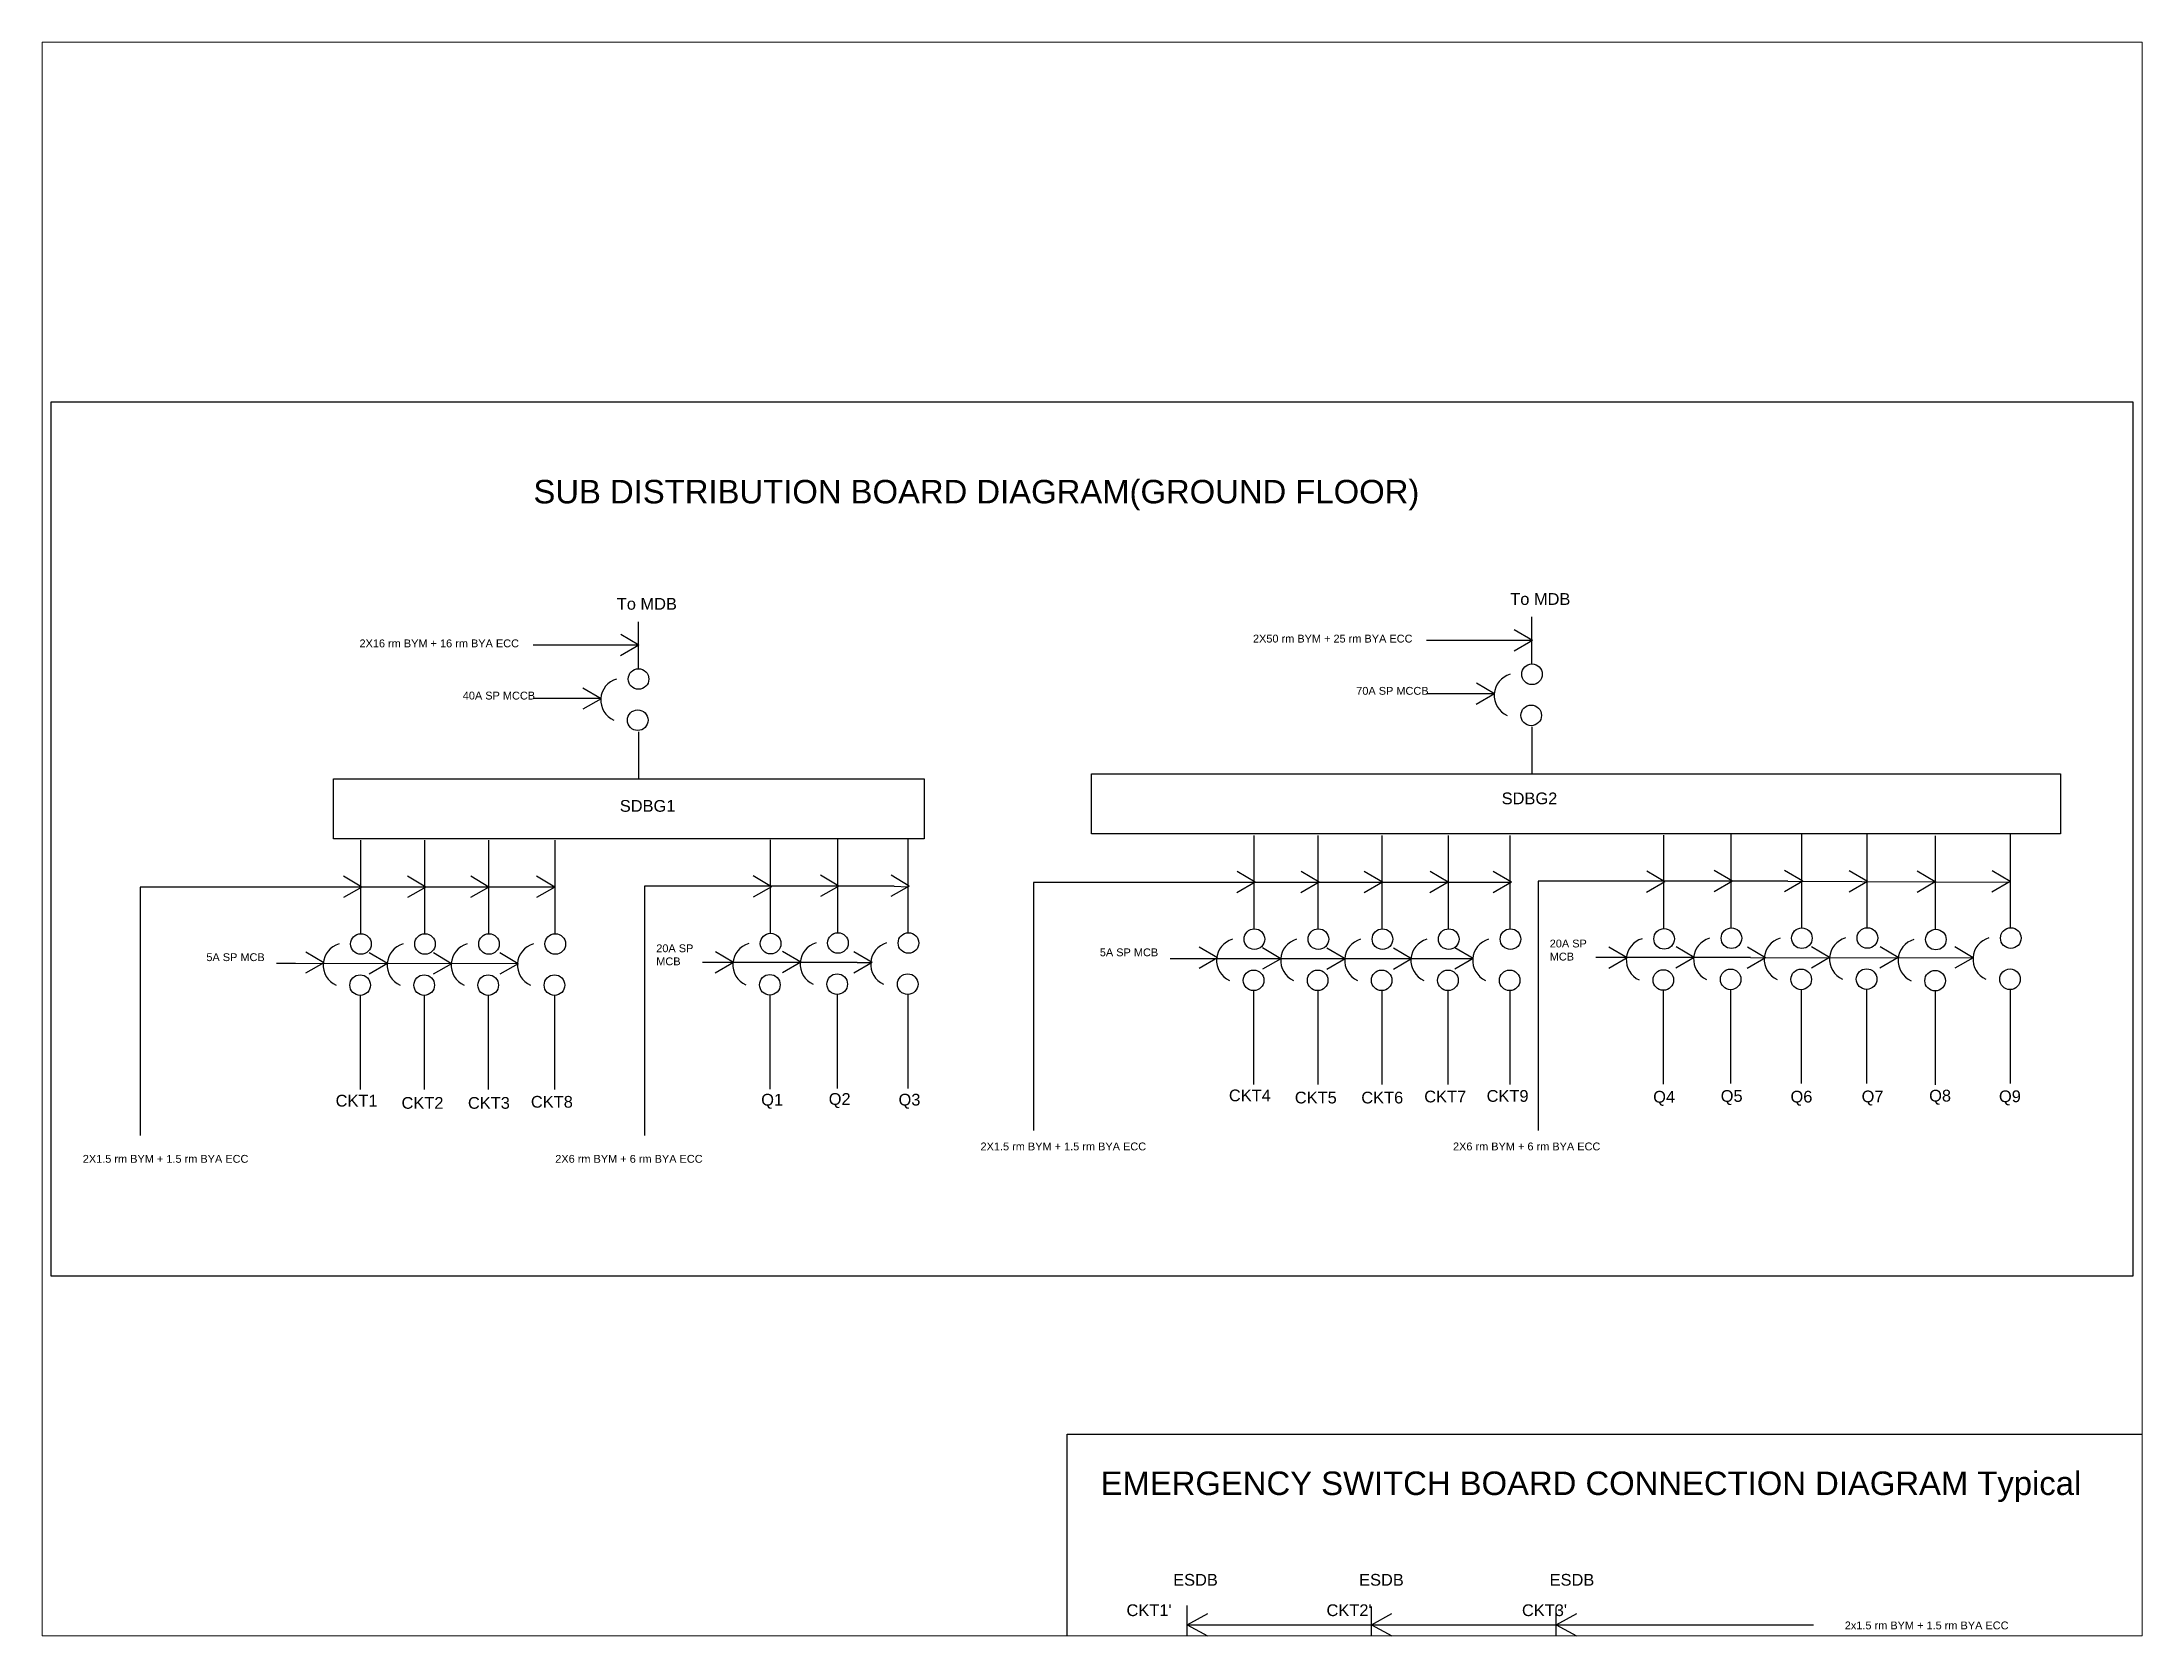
# Paper-space layout 'Layout1' of a CAD drawing. Header units: millimetres. Extents: x 26 to 231, y 20 to 176.
# The model-space entities are those that its viewports show. They can reach past a viewport. Long polylines and large blocks are cut down to what shows.
import ezdxf

# ---------------------------------------------------------------- set-up
doc = ezdxf.new("R2010")
doc.units = ezdxf.units.MM
doc.layers.add('switch board', color=7, linetype='Continuous')
doc.styles.get("Standard").update_dxf_attribs({"font": 'arial.ttf'})

# ---------------------------------------------------------------- blocks, each defined once
blk = doc.blocks.new('arrow2')
at = {"layer": 'switch board'}
for q in [(9291.8, -523.8), (9291.9, -491.2)]:
    blk.add_line((9319.8, -507.6), q, dxfattribs=at)

msp = doc.modelspace()

# ---------------------------------------------------------------- linework, layer by layer
msp.add_lwpolyline([(2089.6, 2068.3), (5280.6, 2068.3), (5280.6, 728.3), (2089.6, 728.3)], close=True)
at = {"layer": 'switch board'}
for p, q in [((4359.5, 1666.6), (4359.5, 1738.6)), ((2990.6, 1695.1), (2962.7, 1711.6)), ((2990, 1659.2), (2990, 1731.2)), ((4360.1, 1702.5), (4332.2, 1718.9)), ((2990, 1695.2), (2828.5, 1695.2)), ((2990.6, 1695.1), (2962.6, 1679)), ((4359.5, 1702.6), (4198, 1702.6)), ((4360.1, 1702.5), (4332.1, 1686.3)), ((2932.2, 1613.4), (2828.5, 1613.4)), ((2932.7, 1613.1), (2904.6, 1597)), ((2932.7, 1613.1), (2904.8, 1629.6)), ((4301.7, 1620.8), (4198, 1620.8)), ((4302.2, 1620.5), (4274.1, 1604.3)), ((4302.2, 1620.5), (4274.3, 1636.9)), ((2990.5, 1490.7), (2990.5, 1562.7)), ((4360, 1498), (4360, 1570)), ((2563.7, 1396.5), (2563.7, 1252.5)), ((2661.8, 1396.5), (2661.8, 1252.5)), ((2760, 1396.5), (2760, 1252.5)), ((2861.6, 1396.5), (2861.6, 1252.5)), ((3191.6, 1397), (3191.6, 1253)), ((3294.9, 1398), (3294.9, 1254)), ((3402.9, 1398), (3402.9, 1254)), ((3933.2, 1403.8), (3933.2, 1259.8)), ((4031.3, 1403.8), (4031.3, 1259.8)), ((4129.4, 1403.8), (4129.4, 1259.8)), ((4231.1, 1403.8), (4231.1, 1259.8)), ((4325.7, 1403.8), (4325.7, 1259.8)), ((4561.1, 1404.3), (4561.1, 1260.3)), ((4664.4, 1405.3), (4664.4, 1261.3)), ((4772.4, 1405.3), (4772.4, 1261.3)), ((4872.8, 1405.6), (4872.8, 1261.6)), ((4977.7, 1403.3), (4977.7, 1259.3)), ((5092.6, 1405.5), (5092.6, 1261.5)), ((2862, 1324.5), (2226, 1324.5)), ((2226, 1324.5), (2226, 944.2)), ((2565.9, 1324.7), (2537.8, 1308.5)), ((2565.9, 1324.7), (2537.9, 1341.1)), ((2664, 1324.7), (2635.9, 1308.5)), ((2664, 1324.7), (2636.1, 1341.1)), ((2760.7, 1324.7), (2732.7, 1308.5)), ((2760.7, 1324.7), (2732.8, 1341.1)), ((2861.6, 1324.7), (2833.6, 1308.5)), ((2861.6, 1324.7), (2833.7, 1341.1)), ((3382, 1326.2), (2999.4, 1326.2)), ((2999.4, 1326.2), (2999.4, 944.2)), ((3193.8, 1325.2), (3165.7, 1309)), ((3193.8, 1325.2), (3165.9, 1341.6)), ((3297.1, 1326.1), (3269, 1310)), ((3297.1, 1326.1), (3269.1, 1342.6)), ((3405.1, 1326.1), (3377, 1310)), ((3405.1, 1326.1), (3377.2, 1342.6)), ((3382, 1326.2), (3402.9, 1324.9)), ((4325.7, 1331.8), (3595.5, 1331.8)), ((3595.5, 1331.8), (3595.5, 951.6)), ((3935.4, 1332), (3907.3, 1315.8)), ((3935.4, 1332), (3907.4, 1348.4)), ((4033.5, 1332), (4005.4, 1315.8)), ((4033.5, 1332), (4005.5, 1348.4)), ((4130.2, 1332), (4102.2, 1315.8)), ((4130.2, 1332), (4102.3, 1348.4)), ((4231.1, 1332), (4203.1, 1315.8)), ((4231.1, 1332), (4203.2, 1348.4)), ((4327.9, 1332), (4299.8, 1315.8)), ((4327.9, 1332), (4299.9, 1348.4)), ((4751.5, 1333.6), (4368.9, 1333.6)), ((4368.9, 1333.6), (4368.9, 951.6)), ((4563.3, 1332.5), (4535.2, 1316.4)), ((4563.3, 1332.5), (4535.4, 1348.9)), ((4666.6, 1333.5), (4638.5, 1317.3)), ((4666.6, 1333.5), (4638.6, 1349.9)), ((4751.5, 1333.6), (5092.6, 1332.2)), ((2507.8, 1208.7), (2479.9, 1225.1)), ((2605.1, 1207.5), (2577.1, 1223.9)), ((2703.6, 1207.2), (2675.6, 1223.6)), ((2805.5, 1207.2), (2777.6, 1223.6)), ((3135.8, 1208.8), (3107.8, 1225.2)), ((3238.7, 1209.5), (3210.8, 1225.9)), ((3348.1, 1208.9), (3320.1, 1225.3)), ((3877.3, 1216), (3849.4, 1232.4)), ((3974.5, 1214.8), (3946.6, 1231.3)), ((4073.1, 1214.5), (4045.1, 1230.9)), ((4175, 1214.5), (4147.1, 1230.9)), ((4269.1, 1215), (4241.2, 1231.4)), ((4505.3, 1216.2), (4477.3, 1232.6)), ((4608.2, 1216.8), (4580.3, 1233.2)), ((4717.6, 1216.2), (4689.6, 1232.6)), ((2464.2, 1207.5), (2435.3, 1207.5)), ((2805.5, 1207.2), (2464.2, 1207.5)), ((2507.8, 1208.7), (2479.7, 1192.5)), ((2605.1, 1207.5), (2577, 1191.3)), ((2703.6, 1207.2), (2675.5, 1191)), ((2805.5, 1207.2), (2777.5, 1191)), ((3117.1, 1209.2), (3087.9, 1209.2)), ((3135.8, 1208.8), (3107.7, 1192.6)), ((3325, 1209.2), (3117.1, 1209.2)), ((3238.7, 1209.5), (3210.7, 1193.3)), ((3348.1, 1208.9), (3320, 1192.7)), ((3325, 1209.2), (3345.9, 1209)), ((3833.7, 1214.8), (3804.8, 1214.8)), ((4268.7, 1214.8), (3833.7, 1214.8)), ((3877.3, 1216), (3849.2, 1199.9)), ((3974.5, 1214.8), (3946.5, 1198.7)), ((4073.1, 1214.5), (4045, 1198.3)), ((4175, 1214.5), (4147, 1198.3)), ((4269.1, 1215), (4241, 1198.8)), ((4486.6, 1216.6), (4457.4, 1216.6)), ((4505.3, 1216.2), (4477.2, 1200)), ((4694.5, 1216.6), (4486.6, 1216.6)), ((4608.2, 1216.8), (4580.2, 1200.6)), ((4717.6, 1216.2), (4689.5, 1200.1)), ((4694.5, 1216.6), (5035.5, 1216.3)), ((3191.3, 1159.1), (3191.3, 1015.1)), ((3294.5, 1160), (3294.5, 1016)), ((3402.6, 1160), (3402.6, 1016)), ((3932.8, 1165.9), (3932.8, 1021.9)), ((4031, 1165.9), (4031, 1021.9)), ((4129.1, 1165.9), (4129.1, 1021.9)), ((4230.7, 1165.9), (4230.7, 1021.9)), ((4325.3, 1165.9), (4325.3, 1021.9)), ((4560.8, 1166.4), (4560.8, 1022.4)), ((4664, 1167.4), (4664, 1023.4)), ((4772.1, 1167.4), (4772.1, 1023.4)), ((4872.4, 1167.7), (4872.4, 1023.7)), ((4977.4, 1165.4), (4977.4, 1021.4)), ((5092.2, 1167.6), (5092.2, 1023.6)), ((2563.3, 1158.6), (2563.3, 1014.6)), ((2661.5, 1158.6), (2661.5, 1014.6)), ((2759.6, 1158.6), (2759.6, 1014.6)), ((2861.2, 1158.6), (2861.2, 1014.6)), ((3831.1, 104), (3831.1, 224)), ((3831.1, 194.1), (3862.4, 211.8)), ((3831.1, 194.1), (3862.6, 176.8)), ((3831.1, 194.1), (4791.1, 194.1)), ((4113.5, 102.4), (4113.5, 222.4)), ((4113.5, 194.1), (4144.9, 211.8)), ((4113.5, 194.1), (4145.1, 176.8)), ((4396.8, 100.9), (4396.8, 220.9)), ((4396.8, 194.1), (4428.1, 211.8)), ((4396.8, 194.1), (4428.3, 176.8))]:
    msp.add_line(p, q, dxfattribs=at)
for points in [[(2522.7, 1490.7), (3427.6, 1490.7), (3427.6, 1398.7), (2522.7, 1398.7)], [(3684.4, 1498), (5169.7, 1498), (5169.7, 1406.1), (3684.4, 1406.1)]]:
    msp.add_lwpolyline(points, close=True, dxfattribs=at)
at = {"layer": 'switch board', "color": 30}
msp.add_lwpolyline([(5359.1, -369.7), (3647.2, -369.7), (3647.2, 486.5), (5359.1, 486.5)], dxfattribs=at)
at = {"layer": 'switch board'}
for centre in [(2990, 1643.4), (4359.5, 1650.7), (2988.8, 1580.3), (4358.3, 1587.7), (3934, 1244.8), (4032.1, 1244.8), (4130.3, 1244.8), (4231.9, 1244.8), (4326.5, 1244.8), (4562, 1245.3), (4665.2, 1246.3), (4773.2, 1246.3), (4873.6, 1246.6), (4978.6, 1244.2), (5093.4, 1246.5), (2564.5, 1237.4), (2662.7, 1237.4), (2760.8, 1237.4), (2862.4, 1237.4), (3192.5, 1238), (3295.7, 1238.9), (3403.8, 1238.9), (3294.5, 1175.9), (3402.6, 1175.9), (3932.8, 1181.7), (4031, 1181.7), (4129.1, 1181.7), (4230.7, 1181.7), (4325.3, 1181.7), (4560.8, 1182.2), (4664, 1183.2), (4772.1, 1183.2), (4872.4, 1183.6), (4977.4, 1181.2), (5092.2, 1183.4), (2563.3, 1174.4), (2661.5, 1174.4), (2759.6, 1174.4), (2861.2, 1174.4), (3191.3, 1174.9)]:
    msp.add_circle(centre, 15.8, dxfattribs=at)
for centre in [(2965.8, 1611), (4335.3, 1618.4), (2540.3, 1205.1), (2638.4, 1205.1), (2736.5, 1205.1), (2838.1, 1205.1), (3168.2, 1205.6), (3271.4, 1206.6), (3379.5, 1206.6), (3909.7, 1212.4), (4007.9, 1212.4), (4106, 1212.4), (4207.6, 1212.4), (4302.3, 1212.4), (4537.7, 1213), (4640.9, 1213.9), (4749, 1213.9), (4849.3, 1214.3), (4954.3, 1211.9), (5069.1, 1214.2)]:
    msp.add_arc(centre, 33.7, 106.022, 245.787, dxfattribs=at)

# ---------------------------------------------------------------- block references
for p in [(-4545.2, 1841.1), (-4446, 1840.8), (-4342.1, 1840.1), (-4227.3, 1840.5), (-4504.1, 1724.2), (-4398.9, 1724.2), (-4284.2, 1724)]:
    msp.add_blockref('arrow2', p)

# ---------------------------------------------------------------- texts
at = {"layer": 'switch board', "color": 30, "insert": (2829, 1948.5), "char_height": 36, "width": 1448.216, "attachment_point": 1}
msp.add_mtext('{\\C5;SUB DISTRIBUTION BOARD DIAGRAM(GROUND FLOOR)}', dxfattribs=at)
at = {"layer": 'switch board', "attachment_point": 1}
for s, insert, char_height, width in [('  To MDB', (4312.2, 1775), 18, 124.521), ('  To MDB', (2942.7, 1767.6), 18, 125.026), ('2X50 rm BYM + 25 rm BYA ECC\\P\\P\\P\\P                                  70A SP MCCB', (3931.8, 1711.3), 12, 266.185), ('2X16 rm BYM + 16 rm BYA ECC\\P\\P\\P\\P                                  40A SP MCCB', (2562.3, 1704), 12, 266.185), ('                                       SDBG1', (2688.9, 1458), 18, 633.874), ('                                       SDBG2', (4040.6, 1469.5), 18, 633.874), ('5A SP MCB', (2327.6, 1223.2), 12, 123.016), ('20A SP MCB', (3017.2, 1236.8), 12, 70.717), ('5A SP MCB', (3697.1, 1230.6), 12, 123.016), ('20A SP MCB', (4386.7, 1244.1), 12, 70.717), ('   CKT1', (2504.8, 1006.3), 18, 90.553), ('   CKT2', (2605.8, 1002.9), 18, 90.553), ('   CKT3', (2707.6, 1002.9), 18, 90.553), ('   CKT8', (2804.1, 1004.6), 18, 90.553), ('   Q1', (3157.1, 1007.8), 18, 90.553), ('   Q2', (3260.6, 1008.9), 18, 90.553), ('   Q3', (3367.6, 1007.9), 18, 90.553), ('   CKT4', (3874, 1014.4), 18, 90.553), ('   CKT5', (3975, 1011.1), 18, 90.553), ('   CKT6', (4076.9, 1011.1), 18, 90.553), ('   CKT7', (4173.4, 1012.7), 18, 90.553), ('   CKT9', (4269, 1013.6), 18, 90.553), ('   Q4', (4524.3, 1012.3), 18, 90.553), ('   Q5', (4627.8, 1013.5), 18, 90.553), ('   Q6', (4734.8, 1012.5), 18, 90.553), ('   Q7', (4843.8, 1012.8), 18, 90.553), ('   Q8', (4947.3, 1014), 18, 90.553), ('   Q9', (5054.3, 1013), 18, 90.553), ('2X1.5 rm BYM + 1.5 rm BYA ECC                                                                                                     2X6 rm BYM + 6 rm BYA ECC', (2138.2, 914.2), 12, 982.719), ('2X1.5 rm BYM + 1.5 rm BYA ECC                                                                                                     2X6 rm BYM + 6 rm BYA ECC', (3514.2, 933.2), 12, 982.719), ('ESDB                               ESDB                                ESDB                           ', (3809.5, 272.2), 18, 1182.066), ("  CKT1'                                  CKT2'                                 CKT3'               ", (3724, 225.6), 18, 1347.801), ('\\P\\P2x1.5 rm BYM + 1.5 rm BYA ECC\\P\\P\\P\\P\\P\\P\\P\\P\\P\\P\\P2x1.5 rm BYM', (4838.9, 239.3), 12, 294.844)]:
    msp.add_mtext(s, dxfattribs=dict(at, insert=insert, char_height=char_height, width=width))
at = {"layer": 'switch board', "color": 5, "insert": (3698.3, 429.1), "char_height": 36, "width": 1523.376, "attachment_point": 1}
msp.add_mtext('EMERGENCY SWITCH BOARD CONNECTION DIAGRAM Typical', dxfattribs=at)

psp = doc.layouts.get("Layout1")

# ---------------------------------------------------------------- viewports
at = {"layer": '0'}
psp.add_viewport(center=(128.5, 97.5), size=(205.6, 156), view_center_point=(3685.09, 1398.27), view_height=2442.3018, dxfattribs=at)

doc.saveas('drawing.dxf')
